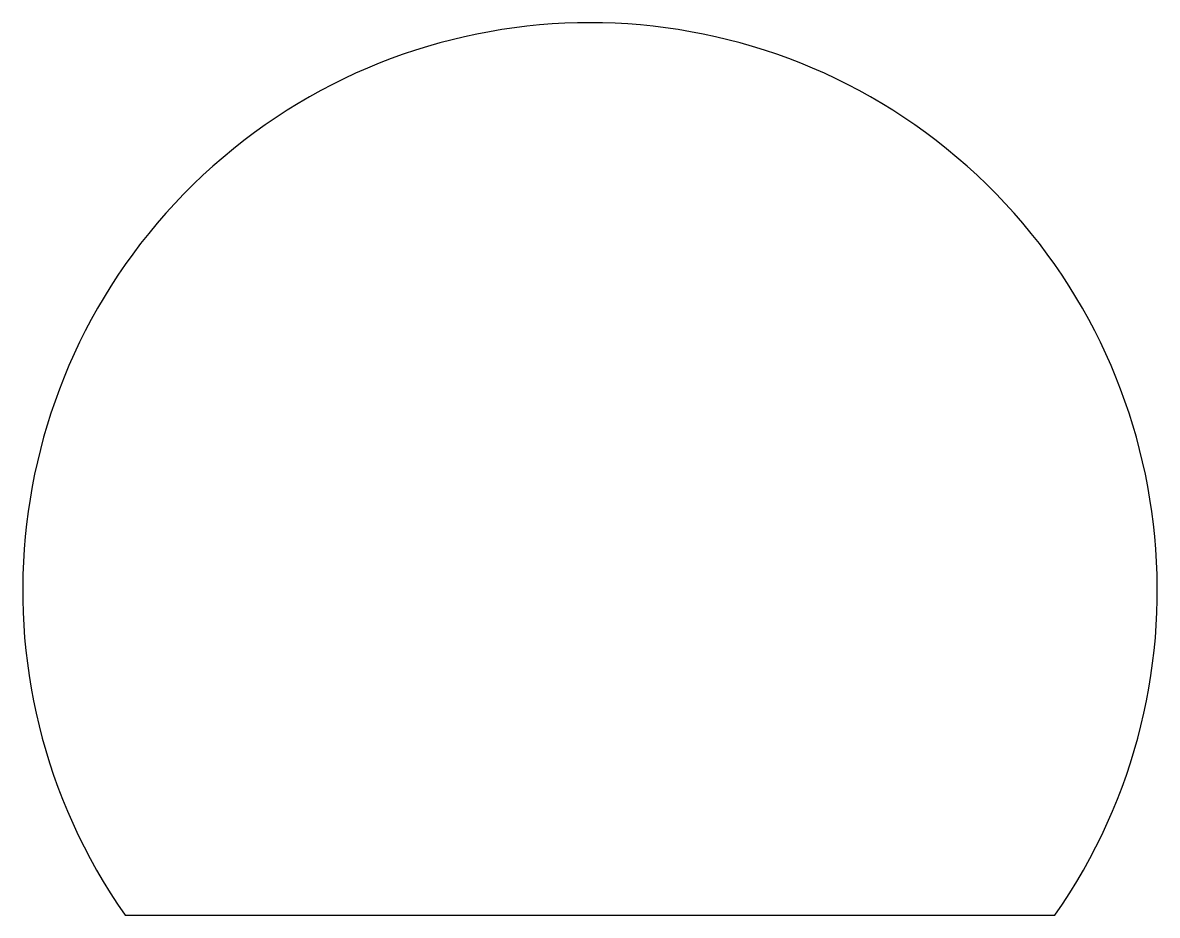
# Model space of a CAD drawing. Header units: millimetres. Extents: x 10 to 230, y 107 to 280.
import ezdxf

# ---------------------------------------------------------------- set-up
doc = ezdxf.new("R2010")
doc.units = ezdxf.units.MM
doc.layers.get('0').update_dxf_attribs({"linetype": 'CONTINUOUS'})

msp = doc.modelspace()

# ---------------------------------------------------------------- linework, layer by layer
msp.add_lwpolyline([(210.13, 107.31, 1.920048), (29.87, 107.31)], format="xyb", close=True)

doc.saveas('drawing.dxf')
